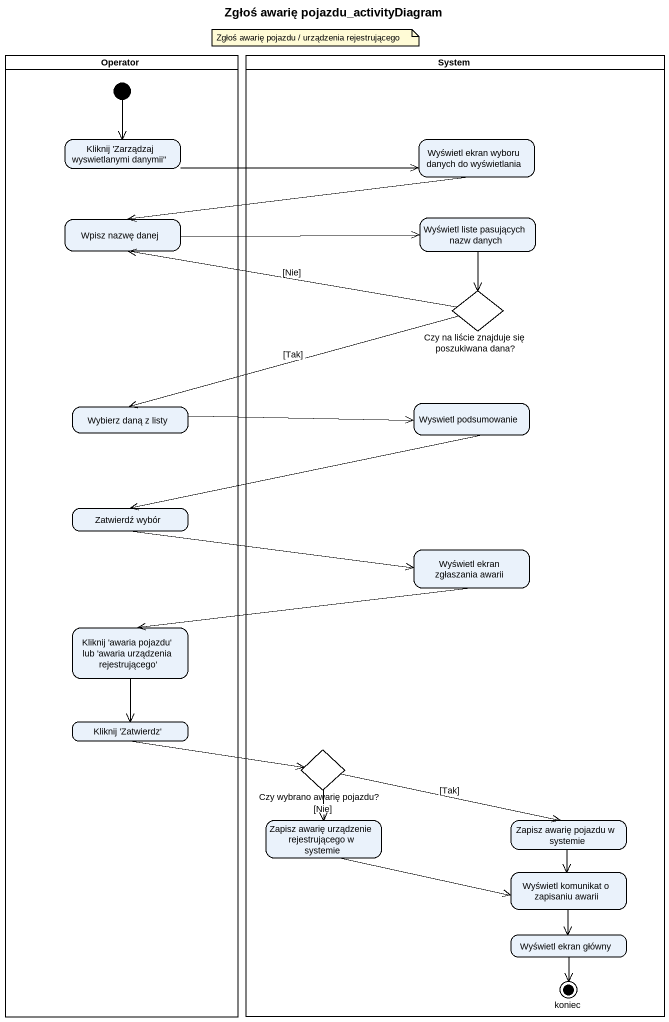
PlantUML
@startuml
title Zgłoś awarię pojazdu_activityDiagram
hide empty description
state Operator <<partition>> {
  state "Kliknij 'Zarządzaj wyswietlanymi danymii''" as Kliknij_Zarządzaj
  state "Wpisz nazwę danej" as Wpisz_nazwę_danej
  state "Wybierz daną z listy" as Wybierz_daną_z_listy
  state "Zatwierdź wybór" as Zatwierdź_wybór
  state "Kliknij 'awaria pojazdu' lub 'awaria urządzenia rejestrującego'" as Kliknij_awaria_pojazdu_lub
  state "Kliknij 'Zatwierdz'" as Kliknij_Zatwierdz
  [*] --> Kliknij_Zarządzaj
}
state System <<partition>> {
  state "Wyświetl ekran wyboru danych do wyświetlania" as Wyświetl_ekran_wyboru
  state "Wyświetl liste pasujących nazw danych" as Wyświetl_liste_pasujących
  state "Czy na liście znajduje się poszukiwana dana?" as Czy_na_liście_znajduje_się <<choice>>
  state "Wyswietl podsumowanie" as Wyswietl_podsumowanie
  state "Wyświetl ekran zgłaszania awarii" as Wyświetl_ekran_zgłaszania
  state "Czy wybrano awarię pojazdu?" as Czy_wybrano_awarię_pojazdu <<choice>>
  state "Zapisz awarię urządzenie rejestrującego w systemie" as Zapisz_awarię_urządzenie
  state "Zapisz awarię pojazdu w systemie" as Zapisz_awarię_pojazdu_w
  state "Wyświetl komunikat o zapisaniu awarii" as Wyświetl_komunikat_o
  state "Wyświetl ekran główny" as Wyświetl_ekran_główny
  state koniec <<end>>
}
Kliknij_Zarządzaj -right-> Wyświetl_ekran_wyboru
Wyświetl_ekran_wyboru -left-> Wpisz_nazwę_danej
Wpisz_nazwę_danej -right-> Wyświetl_liste_pasujących
Wyświetl_liste_pasujących --> Czy_na_liście_znajduje_się
Czy_na_liście_znajduje_się -left-> Wpisz_nazwę_danej : [Nie]
Czy_na_liście_znajduje_się -left-> Wybierz_daną_z_listy : [Tak]
Wybierz_daną_z_listy -right-> Wyswietl_podsumowanie
Wyswietl_podsumowanie -left-> Zatwierdź_wybór
Zatwierdź_wybór -right-> Wyświetl_ekran_zgłaszania
Wyświetl_ekran_zgłaszania -left-> Kliknij_awaria_pojazdu_lub
Kliknij_awaria_pojazdu_lub --> Kliknij_Zatwierdz
Kliknij_Zatwierdz -right-> Czy_wybrano_awarię_pojazdu
Czy_wybrano_awarię_pojazdu --> Zapisz_awarię_urządzenie : [Nie]
Czy_wybrano_awarię_pojazdu -right-> Zapisz_awarię_pojazdu_w : [Tak]
Zapisz_awarię_urządzenie -right-> Wyświetl_komunikat_o
Zapisz_awarię_pojazdu_w --> Wyświetl_komunikat_o
Wyświetl_komunikat_o --> Wyświetl_ekran_główny
Wyświetl_ekran_główny --> koniec
note as N1
  Zgłoś awarię pojazdu / urządzenia rejestrującego
end note
@enduml
